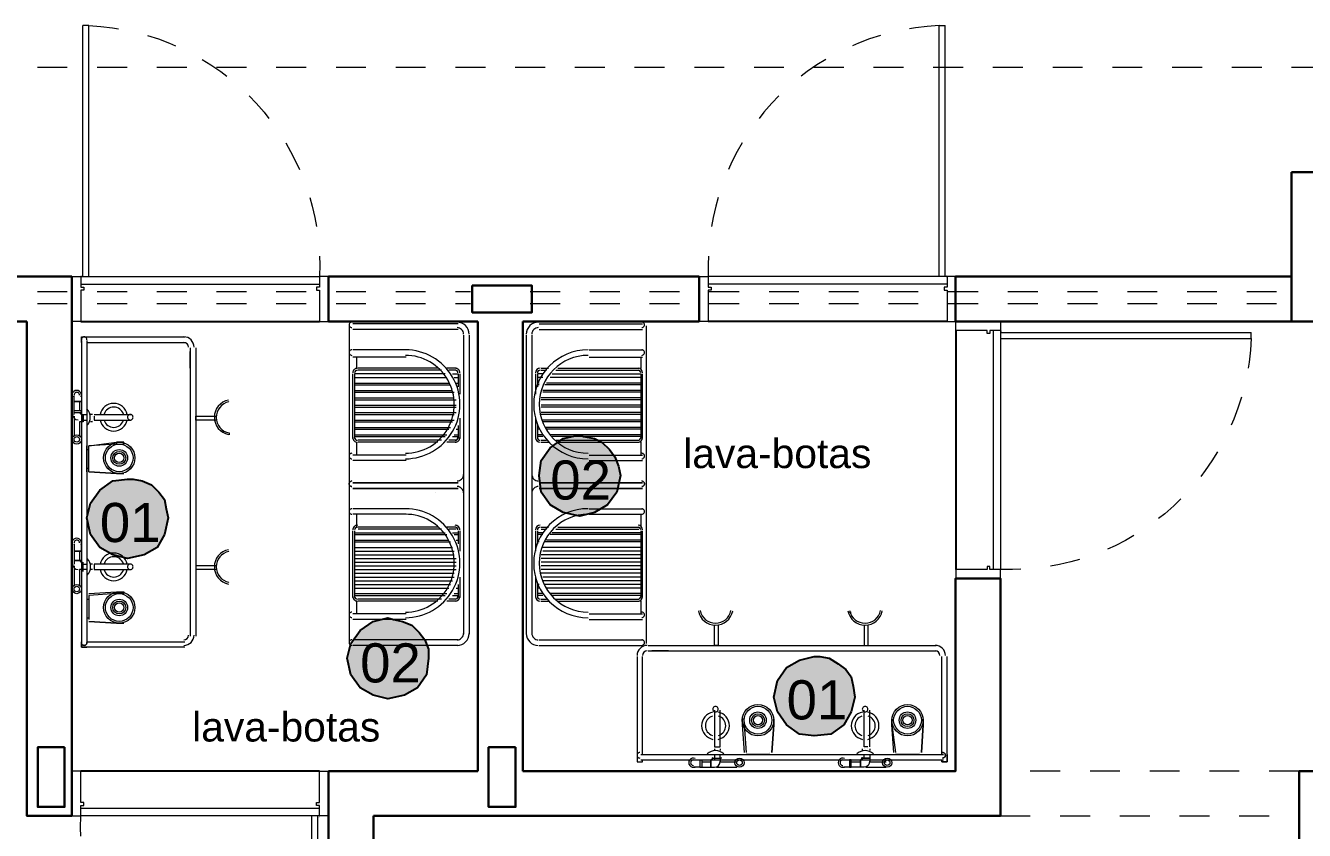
# Model space of a CAD drawing. Header units: millimetres. Extents: x 208330 to 208484, y 9278571 to 9278607.
# Drawn here: x 208404.752 to 208409.035, y 9278580.913 to 9278583.606 of the extents above; entities that cross this region are included whole.
import ezdxf

# ---------------------------------------------------------------- set-up
doc = ezdxf.new("R2010")
doc.units = ezdxf.units.MM
doc.header["$LTSCALE"] = 0.2
doc.header["$MEASUREMENT"] = 0
doc.linetypes.add('Dashed', pattern=[0.75, 0.5, -0.25])
doc.layers.add('A-COTAS', color=7, linetype='Continuous', lineweight=5, true_color=0xc70000)
for name, color, linetype, lineweight in [('A-ESQ-PORTAS', 2, 'Continuous', 18), ('A-ESTRUTURA', 164, 'Continuous', 30), ('A-PAREDE', 5, 'Continuous', 30), ('A-PROJEÇÃO', 251, 'Dashed', 9), ('A_PROJEÇÃO', 7, 'Dashed', 9)]:
    doc.layers.add(name, color=color, linetype=linetype, lineweight=lineweight)
doc.layers.add('A-PISO', color=251, linetype='Continuous')
doc.layers.add('PDF_Text', color=7, linetype='Continuous')
doc.layers.add('PDF_EquipInox', color=7, linetype='Continuous', true_color=0x7a7a7a)
doc.layers.add('PDF_PAREDE', color=7, linetype='Continuous', true_color=0x92268e)
doc.styles.add('PDF Arial', font='arial.ttf')

# ---------------------------------------------------------------- blocks, each defined once
blk = doc.blocks.new('p1')
for p, q in [((171.8782, 297.3746), (171.8782, 297.3446)), ((172.0282, 297.3446), (172.0282, 297.3746)), ((171.0382, 297.3177), (171.0382, 297.3377)), ((171.8782, 297.3377), (171.0382, 297.3377)), ((171.8782, 297.3177), (171.0382, 297.3177)), ((171.8782, 297.3446), (171.9133, 297.3446)), ((171.8782, 297.3446), (171.9133, 297.3446)), ((171.8782, 297.3377), (171.8782, 297.3177)), ((171.9133, 297.3446), (171.9133, 297.3346)), ((171.9133, 297.3346), (171.9233, 297.3346)), ((171.9233, 297.3346), (171.9233, 297.3446)), ((171.9233, 297.3446), (172.0282, 297.3446)), ((171.8782, 296.5146), (171.8782, 296.5446)), ((171.8782, 296.5446), (171.9133, 296.5446)), ((171.9133, 296.5546), (171.9233, 296.5546)), ((171.9133, 296.5446), (171.9133, 296.5546)), ((171.9233, 296.5546), (171.9233, 296.5446)), ((171.9233, 296.5446), (172.0282, 296.5446)), ((172.0282, 296.5446), (172.0282, 296.5146))]:
    blk.add_line(p, q)
at = {"linetype": 'Continuous', "const_width": 0.001}
blk.add_lwpolyline([(171.8739, 297.3414, -1), (171.8799, 297.3414, -1)], format="xyb", close=True, dxfattribs=at)
at = {"layer": 'A-PISO'}
blk.add_line((172.0282, 297.3446), (172.0282, 296.5446), dxfattribs=at)
at = {"layer": 'A-PROJEÇÃO', "ltscale": 50}
for p, q in [((171.8782, 297.3446), (171.8782, 296.5446)), ((171.9032, 297.3446), (171.9032, 296.5446))]:
    blk.add_line(p, q, dxfattribs=at)
at = {"layer": 'A-PROJEÇÃO'}
blk.add_arc((171.8447, 297.351), 0.807, 182.3587, 272.3818, dxfattribs=at)
blk = doc.blocks.new('PILARETES')
at = {"layer": 'A-ESTRUTURA'}
for points in [[(-7.275, -0.3801), (-7.275, -0.4701), (-7.475, -0.4701), (-7.475, -0.3801)], [(-7.42, -1.925), (-7.33, -1.925), (-7.33, -2.125), (-7.42, -2.125)], [(-5.91, -1.925), (-5.82, -1.925), (-5.82, -2.125), (-5.91, -2.125)]]:
    blk.add_lwpolyline(points, close=True, dxfattribs=at)
blk = doc.blocks.new('galpao')
at = {"layer": 'A-ESTRUTURA'}
blk.add_lwpolyline([(208289.9626, 9278583.116), (208289.9626, 9278582.616), (208290.1626, 9278582.616), (208290.1626, 9278583.116)], close=True, dxfattribs=at)
at = {"layer": 'A-PAREDE'}
for p, q in [((208287.9791, 9278582.766), (208286.7376, 9278582.766)), ((208286.7376, 9278582.616), (208286.7376, 9278582.766)), ((208289.9626, 9278582.766), (208288.8376, 9278582.766)), ((208287.2376, 9278582.616), (208286.7376, 9278582.616)), ((208287.2376, 9278581.111), (208287.2376, 9278582.616)), ((208287.9791, 9278582.616), (208287.3876, 9278582.616)), ((208287.3876, 9278581.111), (208287.3876, 9278582.616)), ((208289.9626, 9278582.616), (208288.8376, 9278582.616)), ((208287.2376, 9278581.111), (208286.7376, 9278581.111)), ((208286.7376, 9278577.211), (208286.7376, 9278581.111)), ((208289.9876, 9278580.961), (208289.9876, 9278581.111)), ((208293.2876, 9278581.111), (208289.9876, 9278581.111)), ((208287.3876, 9278580.961), (208286.8876, 9278580.961)), ((208286.8876, 9278577.361), (208286.8876, 9278580.961)), ((208289.9876, 9278580.961), (208289.9876, 9278577.361)), ((208289.9876, 9278580.961), (208289.9876, 9278580.961))]:
    blk.add_line(p, q, dxfattribs=at)
for points in [[(208285.8776, 9278582.766), (208285.1626, 9278582.766)], [(208285.7276, 9278582.616), (208285.7276, 9278580.961), (208285.8776, 9278580.961), (208285.8776, 9278582.766)], [(208287.9791, 9278582.616), (208287.9791, 9278582.766)], [(208288.8376, 9278582.616), (208288.8376, 9278582.766)], [(208285.7276, 9278582.616), (208285.1626, 9278582.616)], [(208287.3876, 9278580.961), (208288.9876, 9278580.961), (208288.9876, 9278581.756), (208288.8376, 9278581.756), (208288.8376, 9278581.111), (208287.3876, 9278581.111)]]:
    blk.add_lwpolyline(points, dxfattribs=at)
at = {"layer": 'A_PROJEÇÃO'}
for p, q in [((208285.1626, 9278582.716), (208287.2126, 9278582.716)), ((208287.4126, 9278582.716), (208289.9626, 9278582.716)), ((208285.1626, 9278582.676), (208287.2126, 9278582.676)), ((208287.4126, 9278582.676), (208289.9626, 9278582.676))]:
    blk.add_line(p, q, dxfattribs=at)
blk.add_lwpolyline([(208305.8626, 9278583.466), (208279.2876, 9278583.466), (208279.2876, 9278572.861), (208305.8626, 9278572.861)], close=True, dxfattribs=at)
for points in [[(208289.9876, 9278581.111), (208288.9876, 9278581.111)], [(208288.9876, 9278580.961), (208289.9876, 9278580.961)]]:
    blk.add_lwpolyline(points, dxfattribs=at)
at = {"layer": 'A-COTAS', "xscale": -1}
blk.add_blockref('PILARETES', (208279.9436, 9278583.116), dxfattribs=at)
at = {"layer": 'A-ESQ-PORTAS'}
for p, xscale, rotation in [((208583.2522, 9278754.6443), -1.000000000000003, 90), ((207989.363, 9278409.0828), -1, 270)]:
    blk.add_blockref('p1', p, dxfattribs=dict(at, xscale=xscale, rotation=rotation))
at = {"layer": 'A-ESQ-PORTAS', "rotation": 270}
blk.add_blockref('p1', (207991.4645, 9278754.6443), dxfattribs=at)
at = {"layer": 'A-ESQ-PORTAS', "xscale": -1}
blk.add_blockref('p1', (208460.8659, 9278285.2414), dxfattribs=at)
blk = doc.blocks.new('ARQ GALPAO TGOV')
at = {"layer": 'PDF_Text', "true_color": 0xa953a0}
h = blk.add_hatch(color=215, dxfattribs=at)
h.dxf.hatch_style = 1
h.paths.add_polyline_path([(-6.5224, 3.9196), (-6.5348, 3.864), (-6.5595, 3.8207), (-6.6028, 3.796), (-6.6584, 3.7836), (-6.7079, 3.796), (-6.7512, 3.8207), (-6.7821, 3.864), (-6.7945, 3.9196), (-6.7821, 3.9691), (-6.7512, 4.0124), (-6.7079, 4.0433), (-6.6584, 4.0495), (-6.6399, 4.0495), (-6.609, 4.0433), (-6.5781, 4.0309), (-6.5533, 4.0062), (-6.5348, 3.9815), (-6.5286, 3.9506)])
h.paths.add_polyline_path([(-5.6507, 3.4498), (-5.6569, 3.3941), (-5.6878, 3.3509), (-5.7311, 3.3261), (-5.7867, 3.3138), (-5.8362, 3.3261), (-5.8795, 3.3509), (-5.9104, 3.3941), (-5.9227, 3.4498), (-5.9104, 3.4992), (-5.8795, 3.5425), (-5.8362, 3.5734), (-5.7867, 3.5858), (-5.7682, 3.5796), (-5.7373, 3.5734), (-5.7064, 3.5611), (-5.6816, 3.5363), (-5.6631, 3.5116), (-5.6507, 3.4807)])
h.paths.add_polyline_path([(-5.0077, 4.0618), (-5.0201, 4.0062), (-5.051, 3.9629), (-5.0943, 3.9382), (-5.1438, 3.9258), (-5.1994, 3.9382), (-5.2427, 3.9629), (-5.2736, 4.0062), (-5.2798, 4.0618), (-5.2736, 4.1113), (-5.2427, 4.1546), (-5.1994, 4.1855), (-5.1438, 4.1978), (-5.1314, 4.1917), (-5.0943, 4.1855), (-5.0696, 4.1731), (-5.0448, 4.1484), (-5.0263, 4.1237), (-5.0139, 4.0927)])
h.paths.add_polyline_path([(-4.2226, 3.3199), (-4.2349, 3.2705), (-4.2597, 3.2272), (-4.303, 3.1963), (-4.3586, 3.1901), (-4.4081, 3.1963), (-4.4513, 3.2272), (-4.4822, 3.2705), (-4.4946, 3.3199), (-4.4822, 3.3756), (-4.4513, 3.4189), (-4.4081, 3.4436), (-4.3586, 3.456), (-4.34, 3.456), (-4.3091, 3.4498), (-4.2782, 3.4312), (-4.2535, 3.4127), (-4.2349, 3.388), (-4.2288, 3.357)])
at = {"layer": 'PDF_EquipInox', "lineweight": 0}
for points in [[(-5.9166, 4.5626), (-5.9166, 4.0309), (-5.9166, 3.4992)], [(-5.5518, 4.5688), (-5.9042, 4.5688)], [(-5.5518, 4.5502), (-5.9042, 4.5502)], [(-5.2798, 4.5688), (-4.9336, 4.5688)], [(-5.2798, 4.5502), (-4.9336, 4.5502)], [(-4.9212, 4.5626), (-4.9212, 4.0309), (-4.9212, 3.4992)], [(-6.813, 4.507), (-6.813, 4.5255), (-6.4668, 4.5255)], [(-6.813, 4.5132), (-6.813, 3.4992)], [(-6.813, 4.507), (-6.813, 4.507)], [(-6.7945, 4.5132), (-6.7945, 3.4992)], [(-6.7945, 4.507), (-6.4668, 4.507)], [(-5.5332, 4.5317), (-5.5332, 4), (-5.5332, 3.5302)], [(-5.5147, 4.5317), (-5.5147, 4), (-5.5147, 3.5302)], [(-5.323, 4.5317), (-5.323, 4), (-5.323, 3.5302)], [(-5.3045, 4.5317), (-5.3045, 4), (-5.3045, 3.5302)], [(-6.4482, 4.4884), (-6.4482, 3.524)], [(-6.4482, 4.4204), (-6.4482, 4.4761)], [(-6.4297, 4.4884), (-6.4297, 3.524)], [(-5.9166, 4.4699), (-5.9166, 4.1237)], [(-5.7249, 4.4822), (-5.9042, 4.4822)], [(-5.7249, 4.4575), (-5.9042, 4.4575)], [(-5.8918, 4.4575), (-5.8918, 4.4204)], [(-5.1128, 4.4822), (-4.9336, 4.4822)], [(-5.1128, 4.4575), (-4.9336, 4.4575)], [(-4.9397, 4.4575), (-4.9397, 4.4204)], [(-4.9212, 4.4699), (-4.9212, 4.1237)], [(-5.6198, 4.4204), (-5.8856, 4.4204)], [(-5.6074, 4.4142), (-5.8856, 4.4142)], [(-5.558, 4.4204), (-5.5889, 4.4204)], [(-5.558, 4.4142), (-5.5827, 4.4142)], [(-5.2736, 4.4204), (-5.2489, 4.4204)], [(-5.2736, 4.4142), (-5.255, 4.4142)], [(-5.2241, 4.4142), (-4.9459, 4.4142)], [(-5.2179, 4.4204), (-4.9459, 4.4204)], [(-5.9042, 4.1855), (-5.9042, 4.4019)], [(-5.5951, 4.4019), (-5.898, 4.4019), (-5.898, 4.1855)], [(-5.898, 4.3895), (-5.5889, 4.3895)], [(-5.898, 4.371), (-5.5827, 4.371)], [(-5.5703, 4.4019), (-5.5518, 4.4019), (-5.5518, 4.3586)], [(-5.5642, 4.3895), (-5.5518, 4.3895)], [(-5.558, 4.371), (-5.5518, 4.371)], [(-5.5456, 4.4019), (-5.5456, 4.3339)], [(-5.2921, 4.4019), (-5.2921, 4.3339)], [(-5.2674, 4.4019), (-5.286, 4.4019), (-5.286, 4.3586)], [(-5.2674, 4.3895), (-5.286, 4.3895)], [(-5.2798, 4.371), (-5.286, 4.371)], [(-4.9397, 4.371), (-5.255, 4.371)], [(-4.9397, 4.3895), (-5.2427, 4.3895)], [(-5.2365, 4.4019), (-4.9397, 4.4019), (-4.9397, 4.1855)], [(-4.9336, 4.1855), (-4.9336, 4.4019)], [(-6.8377, 4.2659), (-6.8377, 4.272), (-6.813, 4.272), (-6.813, 4.2782), (-6.8377, 4.2782), (-6.8377, 4.3091), (-6.813, 4.3091), (-6.8377, 4.3091), (-6.8377, 4.3215), (-6.8377, 4.3277)], [(-6.813, 4.3277), (-6.813, 4.3153), (-6.813, 4.3091)], [(-5.898, 4.3648), (-5.5765, 4.3648)], [(-5.898, 4.3462), (-5.5703, 4.3462)], [(-5.898, 4.34), (-5.5642, 4.34)], [(-5.5518, 4.3648), (-5.5518, 4.3648)], [(-5.2798, 4.3648), (-5.286, 4.3648)], [(-4.9397, 4.3462), (-5.2674, 4.3462)], [(-4.9397, 4.34), (-5.2674, 4.34)], [(-4.9397, 4.3648), (-5.2612, 4.3648)], [(-6.8377, 4.3091), (-6.8377, 4.3091)], [(-6.8377, 4.3091), (-6.8377, 4.3091)], [(-6.8192, 4.3091), (-6.8192, 4.2782)], [(-6.813, 4.3091), (-6.813, 4.3091)], [(-6.813, 4.3091), (-6.813, 4.3091)], [(-6.3184, 4.3091), (-6.3184, 4.3091)], [(-5.898, 4.3215), (-5.5642, 4.3215)], [(-5.898, 4.3153), (-5.558, 4.3153)], [(-5.898, 4.2968), (-5.558, 4.2968)], [(-5.898, 4.2906), (-5.558, 4.2906)], [(-4.9397, 4.3215), (-5.2736, 4.3215)], [(-4.9397, 4.3153), (-5.2736, 4.3153)], [(-4.9397, 4.2968), (-5.2736, 4.2968)], [(-4.9397, 4.2906), (-5.2736, 4.2906)], [(-6.8377, 4.2782), (-6.8377, 4.2782)], [(-6.8377, 4.272), (-6.8377, 4.2782)], [(-6.8377, 4.2597), (-6.8377, 4.1917)], [(-6.8068, 4.2411), (-6.8192, 4.2411), (-6.8192, 4.1917)], [(-6.813, 4.2782), (-6.813, 4.2782)], [(-6.813, 4.272), (-6.813, 4.272)], [(-6.813, 4.272), (-6.813, 4.272)], [(-6.813, 4.2659), (-6.8068, 4.2659), (-6.8068, 4.2411), (-6.8068, 4.2659), (-6.7945, 4.2659)], [(-6.813, 4.2659), (-6.813, 4.2659)], [(-6.8068, 4.2659), (-6.8068, 4.2659)], [(-6.8068, 4.2659), (-6.8068, 4.2659)], [(-6.8068, 4.2473), (-6.7945, 4.2473)], [(-6.8068, 4.2411), (-6.8068, 4.2411)], [(-6.8068, 4.2411), (-6.8068, 4.2411)], [(-6.7759, 4.2659), (-6.7821, 4.2659)], [(-6.7759, 4.2411), (-6.7821, 4.2411)], [(-6.7759, 4.2597), (-6.7759, 4.2597)], [(-6.7759, 4.2473), (-6.7759, 4.2473)], [(-6.7697, 4.2659), (-6.6461, 4.2659)], [(-6.7697, 4.2597), (-6.7697, 4.2473), (-6.6461, 4.2473)], [(-6.3617, 4.2473), (-6.4297, 4.2473), (-6.4297, 4.2597), (-6.3617, 4.2597)], [(-5.898, 4.272), (-5.558, 4.272)], [(-5.898, 4.2659), (-5.5642, 4.2659)], [(-5.898, 4.2473), (-5.5642, 4.2473)], [(-5.898, 4.2411), (-5.5703, 4.2411)], [(-5.5456, 4.2535), (-5.5456, 4.1855)], [(-5.2921, 4.2535), (-5.2921, 4.1855)], [(-4.9397, 4.272), (-5.2736, 4.272)], [(-4.9397, 4.2659), (-5.2736, 4.2659)], [(-4.9397, 4.2473), (-5.2674, 4.2473)], [(-4.9397, 4.2411), (-5.2674, 4.2411)], [(-6.3184, 4.204), (-6.3184, 4.204)], [(-6.3184, 4.204), (-6.3184, 4.204)], [(-5.898, 4.2226), (-5.5765, 4.2226)], [(-5.898, 4.2164), (-5.5827, 4.2164)], [(-5.898, 4.1978), (-5.5889, 4.1978)], [(-5.5642, 4.1978), (-5.5518, 4.1978)], [(-5.558, 4.2164), (-5.5518, 4.2164)], [(-5.5518, 4.2288), (-5.5518, 4.1855)], [(-5.5518, 4.2226), (-5.5518, 4.2226)], [(-5.286, 4.2288), (-5.286, 4.1855)], [(-5.2798, 4.2226), (-5.286, 4.2226)], [(-5.2798, 4.2164), (-5.286, 4.2164)], [(-5.2674, 4.1978), (-5.286, 4.1978)], [(-4.9397, 4.2226), (-5.2612, 4.2226)], [(-4.9397, 4.2164), (-5.255, 4.2164)], [(-4.9397, 4.1978), (-5.2427, 4.1978)], [(-6.813, 4.1917), (-6.813, 4.1917)], [(-6.813, 4.1731), (-6.813, 4.1731)], [(-6.7945, 4.0742), (-6.7945, 4.1608)], [(-6.7883, 4.0742), (-6.6955, 4.068), (-6.6708, 4.068), (-6.6955, 4.068), (-6.7883, 4.0742), (-6.7883, 4.1608), (-6.6955, 4.1731)], [(-6.6955, 4.1669), (-6.7883, 4.1608)], [(-6.7883, 4.1608), (-6.7883, 4.1608)], [(-6.7883, 4.1608), (-6.7883, 4.1608)], [(-5.898, 4.1917), (-5.5951, 4.1917)], [(-5.8918, 4.1731), (-5.8918, 4.1298)], [(-5.6074, 4.1793), (-5.8856, 4.1793)], [(-5.6198, 4.1731), (-5.8856, 4.1731)], [(-5.558, 4.1731), (-5.5889, 4.1731)], [(-5.558, 4.1793), (-5.5827, 4.1793)], [(-5.5703, 4.1917), (-5.5518, 4.1917)], [(-5.2674, 4.1917), (-5.286, 4.1917)], [(-5.2736, 4.1793), (-5.255, 4.1793)], [(-5.2736, 4.1731), (-5.2489, 4.1731)], [(-4.9397, 4.1917), (-5.2365, 4.1917)], [(-5.2241, 4.1793), (-4.9459, 4.1793)], [(-5.2179, 4.1731), (-4.9459, 4.1731)], [(-4.9397, 4.1731), (-4.9397, 4.1298)], [(-6.7945, 4.1484), (-6.7883, 4.1484)], [(-5.7249, 4.1298), (-5.9042, 4.1298)], [(-5.1128, 4.1298), (-4.9336, 4.1298)], [(-6.7945, 4.0866), (-6.7883, 4.0866)], [(-6.7883, 4.0742), (-6.7883, 4.0742)], [(-6.7883, 4.0742), (-6.7883, 4.0742)], [(-5.7249, 4.1113), (-5.9042, 4.1113)], [(-5.1128, 4.1113), (-4.9336, 4.1113)], [(-6.6955, 4.068), (-6.6955, 4.068)], [(-6.6708, 4.068), (-6.6708, 4.068)], [(-5.7249, 3.9506), (-5.9042, 3.9506)], [(-5.1128, 3.9506), (-4.9336, 3.9506)], [(-5.9166, 3.9382), (-5.9166, 3.592)], [(-5.7249, 3.932), (-5.9042, 3.932)], [(-5.8918, 3.932), (-5.8918, 3.8887)], [(-5.1128, 3.932), (-4.9336, 3.932)], [(-4.9397, 3.932), (-4.9397, 3.8887)], [(-4.9212, 3.9382), (-4.9212, 3.592)], [(-5.9042, 3.6538), (-5.9042, 3.8764)], [(-5.898, 3.8764), (-5.898, 3.6538)], [(-5.898, 3.8702), (-5.5951, 3.8702)], [(-5.898, 3.864), (-5.5889, 3.864)], [(-5.6198, 3.8887), (-5.8856, 3.8887)], [(-5.6074, 3.8825), (-5.8856, 3.8825)], [(-5.558, 3.8887), (-5.5889, 3.8887)], [(-5.558, 3.8825), (-5.5827, 3.8825)], [(-5.5703, 3.8702), (-5.5518, 3.8702)], [(-5.5642, 3.864), (-5.5518, 3.864)], [(-5.5518, 3.8764), (-5.5518, 3.8331)], [(-5.5456, 3.8764), (-5.5456, 3.8084)], [(-5.2921, 3.8764), (-5.2921, 3.8084)], [(-5.286, 3.8764), (-5.286, 3.8331)], [(-5.2674, 3.8702), (-5.286, 3.8702)], [(-5.2674, 3.864), (-5.286, 3.864)], [(-5.2736, 3.8887), (-5.2489, 3.8887)], [(-5.2736, 3.8825), (-5.255, 3.8825)], [(-4.9397, 3.864), (-5.2427, 3.864)], [(-4.9397, 3.8702), (-5.2365, 3.8702)], [(-5.2241, 3.8825), (-4.9459, 3.8825)], [(-5.2179, 3.8887), (-4.9459, 3.8887)], [(-4.9397, 3.8764), (-4.9397, 3.6538)], [(-4.9336, 3.6538), (-4.9336, 3.8764)], [(-6.8377, 3.8331), (-6.8377, 3.8207), (-6.8377, 3.8084), (-6.8377, 3.7774), (-6.8377, 3.7651)], [(-6.813, 3.8084), (-6.813, 3.8145), (-6.813, 3.8331)], [(-5.898, 3.8455), (-5.5827, 3.8455)], [(-5.898, 3.8393), (-5.5765, 3.8393)], [(-5.898, 3.8207), (-5.5703, 3.8207)], [(-5.558, 3.8455), (-5.5518, 3.8455)], [(-5.5518, 3.8393), (-5.5518, 3.8393)], [(-5.2798, 3.8455), (-5.286, 3.8455)], [(-5.2798, 3.8393), (-5.286, 3.8393)], [(-4.9397, 3.8207), (-5.2674, 3.8207)], [(-4.9397, 3.8393), (-5.2612, 3.8393)], [(-4.9397, 3.8455), (-5.255, 3.8455)], [(-6.8377, 3.8084), (-6.8377, 3.8084)], [(-6.8377, 3.8084), (-6.8377, 3.8084)], [(-6.8377, 3.7774), (-6.8377, 3.7774)], [(-6.8377, 3.7774), (-6.8377, 3.7774)], [(-6.8192, 3.8084), (-6.8192, 3.7774)], [(-6.813, 3.8084), (-6.813, 3.8084)], [(-6.813, 3.8084), (-6.813, 3.8084)], [(-6.813, 3.7774), (-6.813, 3.7774)], [(-6.813, 3.7774), (-6.813, 3.7774)], [(-6.813, 3.7713), (-6.813, 3.7774)], [(-6.813, 3.7713), (-6.813, 3.7713)], [(-6.813, 3.7713), (-6.813, 3.7713)], [(-6.8068, 3.7404), (-6.8068, 3.7465), (-6.8068, 3.7651), (-6.8068, 3.7713)], [(-6.3184, 3.8084), (-6.3184, 3.8084)], [(-5.898, 3.8084), (-5.5642, 3.8084)], [(-5.898, 3.796), (-5.5642, 3.796)], [(-5.898, 3.7836), (-5.558, 3.7836)], [(-5.898, 3.7713), (-5.558, 3.7713)], [(-4.9397, 3.796), (-5.2736, 3.796)], [(-4.9397, 3.7836), (-5.2736, 3.7836)], [(-4.9397, 3.7713), (-5.2736, 3.7713)], [(-4.9397, 3.8084), (-5.2674, 3.8084)], [(-6.8377, 3.7589), (-6.8377, 3.6909)], [(-6.7945, 3.7465), (-6.8068, 3.7465), (-6.8192, 3.7465), (-6.8192, 3.6909)], [(-6.813, 3.7651), (-6.8068, 3.7651), (-6.7945, 3.7651)], [(-6.8068, 3.7651), (-6.8068, 3.7651)], [(-6.8068, 3.7465), (-6.8068, 3.7651)], [(-6.8068, 3.7465), (-6.8068, 3.7465)], [(-6.7759, 3.7651), (-6.7821, 3.7651)], [(-6.7759, 3.7465), (-6.7821, 3.7465)], [(-6.7759, 3.7651), (-6.7759, 3.7651)], [(-6.7759, 3.7465), (-6.7759, 3.7465)], [(-6.6461, 3.7651), (-6.7697, 3.7651), (-6.7697, 3.7465), (-6.6461, 3.7465)], [(-6.3617, 3.7589), (-6.4297, 3.7589)], [(-6.3617, 3.7465), (-6.4297, 3.7465)], [(-5.898, 3.7589), (-5.558, 3.7589)], [(-5.898, 3.7465), (-5.558, 3.7465)], [(-5.898, 3.7342), (-5.5642, 3.7342)], [(-4.9397, 3.7589), (-5.2736, 3.7589)], [(-4.9397, 3.7465), (-5.2736, 3.7465)], [(-4.9397, 3.7342), (-5.2736, 3.7342)], [(-6.3184, 3.7033), (-6.3184, 3.7033)], [(-6.3184, 3.7033), (-6.3184, 3.7033)], [(-6.3184, 3.7033), (-6.3184, 3.7033)], [(-5.898, 3.7218), (-5.5642, 3.7218)], [(-5.898, 3.7094), (-5.5703, 3.7094)], [(-5.898, 3.6971), (-5.5765, 3.6971)], [(-5.898, 3.6847), (-5.5827, 3.6847)], [(-5.558, 3.6847), (-5.5518, 3.6847)], [(-5.5518, 3.6971), (-5.5518, 3.6538)], [(-5.5518, 3.6971), (-5.5518, 3.6971)], [(-5.5456, 3.7218), (-5.5456, 3.6538)], [(-5.2921, 3.7218), (-5.2921, 3.6538)], [(-5.2798, 3.6971), (-5.286, 3.6971), (-5.286, 3.6538)], [(-5.2798, 3.6847), (-5.286, 3.6847)], [(-4.9397, 3.7218), (-5.2674, 3.7218)], [(-4.9397, 3.7094), (-5.2674, 3.7094)], [(-4.9397, 3.6971), (-5.2612, 3.6971)], [(-4.9397, 3.6847), (-5.255, 3.6847)], [(-6.7945, 3.6476), (-6.7883, 3.6476)], [(-6.7883, 3.6662), (-6.6955, 3.6723), (-6.6708, 3.6723), (-6.6708, 3.6662), (-6.6955, 3.6662), (-6.7883, 3.66), (-6.7883, 3.5796)], [(-6.7883, 3.66), (-6.7883, 3.66)], [(-6.7883, 3.66), (-6.7883, 3.66)], [(-6.6955, 3.6723), (-6.6955, 3.6662)], [(-5.898, 3.6662), (-5.5889, 3.6662)], [(-5.898, 3.66), (-5.5951, 3.66)], [(-5.8918, 3.6414), (-5.8918, 3.5982)], [(-5.6074, 3.6476), (-5.8856, 3.6476)], [(-5.6198, 3.6414), (-5.8856, 3.6414)], [(-5.558, 3.6414), (-5.5889, 3.6414)], [(-5.558, 3.6476), (-5.5827, 3.6476)], [(-5.5703, 3.66), (-5.5518, 3.66)], [(-5.5642, 3.6662), (-5.5518, 3.6662)], [(-5.2674, 3.6662), (-5.286, 3.6662)], [(-5.2674, 3.66), (-5.286, 3.66)], [(-5.2736, 3.6476), (-5.255, 3.6476)], [(-5.2736, 3.6414), (-5.2489, 3.6414)], [(-4.9397, 3.6662), (-5.2427, 3.6662)], [(-4.9397, 3.66), (-5.2365, 3.66)], [(-5.2241, 3.6476), (-4.9459, 3.6476)], [(-5.2179, 3.6414), (-4.9459, 3.6414)], [(-4.9397, 3.6414), (-4.9397, 3.5982)], [(-5.7249, 3.5982), (-5.9042, 3.5982)], [(-5.1128, 3.5982), (-4.9336, 3.5982)], [(-4.7357, 3.6043), (-4.7357, 3.6043)], [(-4.6306, 3.6043), (-4.6306, 3.6043)], [(-4.6306, 3.6043), (-4.6306, 3.6043)], [(-4.6306, 3.6043), (-4.6306, 3.6043)], [(-4.2411, 3.6043), (-4.2349, 3.6043)], [(-4.1298, 3.6043), (-4.1298, 3.6043)], [(-4.1298, 3.6043), (-4.1298, 3.6043)], [(-4.1298, 3.6043), (-4.1298, 3.6043)], [(-6.7945, 3.5858), (-6.7883, 3.5858)], [(-6.7883, 3.5796), (-6.7883, 3.5796)], [(-6.7883, 3.5796), (-6.7883, 3.5796)], [(-6.6955, 3.5672), (-6.6955, 3.5672)], [(-6.6708, 3.5672), (-6.6708, 3.5672)], [(-6.4482, 3.592), (-6.4482, 3.5363)], [(-5.7249, 3.5796), (-5.9042, 3.5796)], [(-5.1128, 3.5796), (-4.9336, 3.5796)], [(-4.6801, 3.5611), (-4.6801, 3.4931), (-4.6924, 3.4931), (-4.6924, 3.5611)], [(-4.1917, 3.5611), (-4.1917, 3.4931)], [(-4.1793, 3.5611), (-4.1793, 3.4931)], [(-6.813, 3.5054), (-6.813, 3.5054)], [(-6.4668, 3.4869), (-6.813, 3.4869), (-6.813, 3.5054), (-6.813, 3.4869), (-6.7945, 3.4869)], [(-6.813, 3.5054), (-6.813, 3.5054)], [(-6.7945, 3.5054), (-6.4668, 3.5054)], [(-5.5518, 3.5116), (-5.9042, 3.5116)], [(-5.5518, 3.4931), (-5.9042, 3.4931)], [(-5.2798, 3.5116), (-4.9336, 3.5116)], [(-5.2798, 3.4931), (-4.9336, 3.4931)], [(-4.915, 3.4931), (-3.9506, 3.4931)], [(-4.915, 3.4745), (-3.9506, 3.4745)], [(-4.847, 3.4745), (-4.9026, 3.4745)], [(-4.0186, 3.4745), (-3.9629, 3.4745)], [(-4.9521, 3.456), (-4.9521, 3.1036), (-4.9336, 3.1036), (-4.9336, 3.1097)], [(-4.9336, 3.1283), (-4.9336, 3.456)], [(-3.9135, 3.1283), (-3.9135, 3.1036), (-3.932, 3.1036), (-3.932, 3.1097), (-3.932, 3.1036), (-3.9135, 3.1036), (-3.9135, 3.456)], [(-3.932, 3.1283), (-3.932, 3.456)], [(-4.6924, 3.2767), (-4.6924, 3.153), (-4.6739, 3.153), (-4.6739, 3.2767)], [(-4.1793, 3.153), (-4.1917, 3.153), (-4.1917, 3.2767)], [(-4.1731, 3.153), (-4.1731, 3.2767)], [(-4.5997, 3.2272), (-4.5935, 3.1345)], [(-4.5935, 3.2272), (-4.5873, 3.1345)], [(-4.4946, 3.2458), (-4.4946, 3.2458)], [(-4.4946, 3.2272), (-4.4946, 3.2272)], [(-4.0989, 3.2458), (-4.0989, 3.2458)], [(-4.0927, 3.1345), (-4.0989, 3.2272), (-4.0866, 3.1345)], [(-4.0989, 3.2272), (-4.0989, 3.2272)], [(-3.9938, 3.2458), (-3.9938, 3.2458)], [(-3.9938, 3.2272), (-3.9938, 3.2272)], [(-4.9397, 3.1283), (-3.9258, 3.1283)], [(-4.711, 3.1283), (-4.6553, 3.1283)], [(-4.6924, 3.1468), (-4.6924, 3.1468)], [(-4.6924, 3.1468), (-4.6924, 3.1407)], [(-4.6924, 3.1283), (-4.6924, 3.1159), (-4.6739, 3.1159), (-4.6739, 3.1283)], [(-4.6739, 3.1468), (-4.6739, 3.1468)], [(-4.6739, 3.1468), (-4.6739, 3.1407)], [(-4.5873, 3.1345), (-4.5873, 3.1345)], [(-4.5873, 3.1345), (-4.5873, 3.1345)], [(-4.575, 3.1283), (-4.575, 3.1283)], [(-4.5132, 3.1283), (-4.5132, 3.1283)], [(-4.507, 3.1345), (-4.507, 3.1345)], [(-4.507, 3.1345), (-4.507, 3.1345)], [(-4.1978, 3.1468), (-4.1978, 3.1407)], [(-4.1917, 3.1468), (-4.1917, 3.1468)], [(-4.1917, 3.1159), (-4.1917, 3.1283)], [(-4.1793, 3.1468), (-4.1793, 3.1468)], [(-4.1731, 3.1468), (-4.1731, 3.1407)], [(-4.1731, 3.1283), (-4.1731, 3.1159), (-4.1731, 3.1036), (-4.1175, 3.1036)], [(-4.0866, 3.1345), (-4.0866, 3.1345)], [(-4.0866, 3.1345), (-4.0866, 3.1345)], [(-4.0062, 3.1283), (-4.0866, 3.1283)], [(-4.0742, 3.1283), (-4.0742, 3.1283)], [(-4.0186, 3.1283), (-4.0186, 3.1283)], [(-4.0062, 3.1345), (-4.0062, 3.1345)], [(-4.0062, 3.1345), (-4.0062, 3.1345)], [(-4.9397, 3.1097), (-3.9258, 3.1097)], [(-4.7604, 3.1097), (-4.7419, 3.1097), (-4.7419, 3.085), (-4.7357, 3.085)], [(-4.7419, 3.085), (-4.7481, 3.085), (-4.7604, 3.085)], [(-4.7419, 3.1097), (-4.7419, 3.1097)], [(-4.7357, 3.1097), (-4.7357, 3.1097)], [(-4.7357, 3.1036), (-4.7048, 3.1036)], [(-4.7357, 3.085), (-4.7357, 3.085)], [(-4.6986, 3.1097), (-4.7048, 3.1097)], [(-4.7048, 3.1097), (-4.7048, 3.1097)], [(-4.7048, 3.1097), (-4.7048, 3.1097)], [(-4.7048, 3.085), (-4.7048, 3.085)], [(-4.7048, 3.085), (-4.7048, 3.085)], [(-4.6986, 3.1159), (-4.6924, 3.1159), (-4.6739, 3.1159), (-4.6739, 3.1036), (-4.6183, 3.1036)], [(-4.6986, 3.1097), (-4.6986, 3.1097)], [(-4.6986, 3.1097), (-4.6986, 3.1097)], [(-4.6924, 3.1159), (-4.6924, 3.1097)], [(-4.6924, 3.1159), (-4.6924, 3.1159)], [(-4.6863, 3.085), (-4.6183, 3.085)], [(-4.6677, 3.1159), (-4.6739, 3.1159)], [(-4.6739, 3.1159), (-4.6739, 3.1159)], [(-4.6183, 3.1097), (-4.6183, 3.1097)], [(-4.5997, 3.1097), (-4.5997, 3.1097)], [(-4.2597, 3.1097), (-4.2411, 3.1097)], [(-4.2411, 3.085), (-4.2473, 3.085), (-4.2597, 3.085)], [(-4.2411, 3.1097), (-4.2411, 3.1097)], [(-4.2349, 3.1097), (-4.2349, 3.1097)], [(-4.2349, 3.1036), (-4.204, 3.1036)], [(-4.2349, 3.085), (-4.2349, 3.085)], [(-4.1978, 3.1159), (-4.1731, 3.1159), (-4.1978, 3.1159), (-4.1978, 3.1097), (-4.204, 3.1097)], [(-4.204, 3.1097), (-4.204, 3.1097)], [(-4.204, 3.1097), (-4.204, 3.1097)], [(-4.204, 3.085), (-4.204, 3.085)], [(-4.204, 3.085), (-4.204, 3.085)], [(-4.1978, 3.1159), (-4.1978, 3.1159)], [(-4.1978, 3.1159), (-4.1978, 3.1159)], [(-4.1978, 3.1097), (-4.1978, 3.1097)], [(-4.1978, 3.1097), (-4.1978, 3.1097)], [(-4.1855, 3.085), (-4.1175, 3.085)], [(-4.1731, 3.1159), (-4.1731, 3.1159)], [(-4.1731, 3.1159), (-4.1731, 3.1159)]]:
    blk.add_lwpolyline(points, dxfattribs=at)
for points in [[(-6.7945, 4.2844), (-6.7945, 4.2288, 0.400018)], [(-6.6492, 4.2659, 1.000002), (-6.6492, 4.2473, 1.000002)], [(-5.9073, 4.0433, 1.000156), (-5.9073, 4.0247, -1.000156)], [(-4.9366, 4.0247, 1.000002), (-4.9366, 4.0433, -1.000002)], [(-6.6492, 3.7651, 1.000002), (-6.6492, 3.7465, 1.000002)], [(-6.813, 3.5023, 1.000002), (-6.7945, 3.5023, -1.000002)], [(-4.6986, 3.2798, 1.000002), (-4.6801, 3.2798, 1.000002)], [(-4.1978, 3.2798, 1.000002), (-4.1793, 3.2798, 1.000002)], [(-3.9289, 3.1159, 1.000002), (-3.9289, 3.1345, -1.000002)]]:
    blk.add_lwpolyline(points, format="xyb", close=True, dxfattribs=at)
for points in [[(-6.3195, 4.3081, 0.818195), (-6.3184, 4.204), (-6.3184, 4.1978)], [(-4.7419, 3.1097), (-4.7357, 3.1097), (-4.7357, 3.085), (-4.7048, 3.085), (-4.7048, 3.1097), (-4.7048, 3.085), (-4.6924, 3.085, 0.378052), (-4.6739, 3.1051)], [(-4.1732, 3.1051, -0.378052), (-4.1917, 3.085), (-4.204, 3.085), (-4.2349, 3.085), (-4.2349, 3.1097), (-4.2411, 3.1097), (-4.2411, 3.085), (-4.2349, 3.085)]]:
    blk.add_lwpolyline(points, format="xyb", dxfattribs=at)
for points in [[(-6.6708, 4.1669), (-6.6708, 4.1731), (-6.6955, 4.1731), (-6.6955, 4.1669)], [(-5.9042, 4.0371), (-5.5518, 4.0371)], [(-4.9336, 4.0371), (-5.2798, 4.0371)], [(-5.9042, 4.0186), (-5.5518, 4.0186)], [(-4.9336, 4.0186), (-5.2798, 4.0186)], [(-6.813, 3.8084), (-6.8377, 3.8084)], [(-6.813, 3.7774), (-6.8377, 3.7774)], [(-6.7883, 3.5734), (-6.6955, 3.5672)], [(-6.6708, 3.5672), (-6.6955, 3.5672)], [(-4.5935, 3.2458), (-4.5997, 3.2458), (-4.5997, 3.2272), (-4.5935, 3.2272)], [(-4.5008, 3.1345), (-4.4946, 3.2272)], [(-4.4946, 3.2458), (-4.4946, 3.2272)], [(-4.0989, 3.2458), (-4.0989, 3.2272)], [(-4, 3.1345), (-3.9938, 3.2272)], [(-3.9938, 3.2458), (-3.9938, 3.2272)], [(-4.5873, 3.1283), (-4.507, 3.1283)], [(-4.204, 3.1097), (-4.204, 3.085)]]:
    blk.add_lwpolyline(points, close=True, dxfattribs=at)
for centre, radius in [((-6.8285, 4.1824), 0.0155), ((-6.8285, 4.1824), 0.00927), ((-6.8285, 4.1824), 0.00927), ((-6.8285, 4.1824), 0.00927), ((-6.6863, 4.1206), 0.0526), ((-6.6863, 4.1206), 0.0464), ((-6.6863, 4.1206), 0.0278), ((-6.6863, 4.1206), 0.0216), ((-6.6863, 4.1206), 0.0155), ((-6.8285, 3.6816), 0.0155), ((-6.8285, 3.6816), 0.00927), ((-6.8285, 3.6816), 0.00927), ((-6.8285, 3.6816), 0.00927), ((-6.6863, 3.6198), 0.0526), ((-6.6863, 3.6198), 0.0464), ((-6.6863, 3.6198), 0.0278), ((-6.6863, 3.6198), 0.0216), ((-6.6863, 3.6198), 0.0155), ((-4.5472, 3.2427), 0.0526), ((-4.5472, 3.2427), 0.0464), ((-4.5472, 3.2427), 0.0278), ((-4.5472, 3.2427), 0.0216), ((-4.5472, 3.2427), 0.0155), ((-4.0464, 3.2427), 0.0526), ((-4.0464, 3.2427), 0.0464), ((-4.0464, 3.2427), 0.0278), ((-4.0464, 3.2427), 0.0216), ((-4.0464, 3.2427), 0.0155), ((-4.609, 3.1005), 0.0155), ((-4.609, 3.1005), 0.00927), ((-4.609, 3.1005), 0.00927), ((-4.609, 3.1005), 0.00927), ((-4.1144, 3.1005), 0.0155), ((-4.1144, 3.1005), 0.00927), ((-4.1144, 3.1005), 0.00927), ((-4.1144, 3.1005), 0.00927)]:
    blk.add_circle(centre, radius, dxfattribs=at)
for centre, radius, start, end in [((-5.9073, 4.5657), 0.00927, 89.9911, 270.0089), ((-5.5549, 4.5348), 0.0402, 0.0001, 89.9999), ((-5.5549, 4.5348), 0.0216, 359.9976, 90.0024), ((-5.2829, 4.5348), 0.0402, 90, 180), ((-5.2829, 4.5348), 0.0216, 89.9999, 180.0001), ((-4.9366, 4.5657), 0.00927, 269.9999, 90.0001), ((-6.8037, 4.5162), 0.00927, 359.9999, 180.0001), ((-6.4699, 4.4915), 0.034, 359.9999, 90.0001), ((-6.4699, 4.4915), 0.0155, 0.0001, 89.9999), ((-5.9073, 4.473), 0.00927, 89.9911, 270.0089), ((-5.728, 4.2999), 0.1824, 269.9998, 90.0002), ((-5.728, 4.2999), 0.1638, 269.9995, 90.0005), ((-5.1159, 4.2999), 0.1824, 90, 270), ((-5.1159, 4.2999), 0.1638, 90, 270), ((-4.9366, 4.473), 0.00927, 269.9999, 90.0001), ((-5.8887, 4.405), 0.0155, 89.9957, 180.0043), ((-5.8887, 4.405), 0.00927, 89.9911, 180.0089), ((-5.5611, 4.405), 0.0155, 359.9957, 90.0043), ((-5.5611, 4.405), 0.00927, 359.9911, 90.0089), ((-5.2767, 4.405), 0.0155, 90.0001, 179.9999), ((-5.2767, 4.405), 0.00927, 89.9999, 180.0001), ((-4.949, 4.405), 0.0155, 0.0001, 89.9999), ((-4.949, 4.405), 0.00927, 359.9999, 90.0001), ((-6.8285, 4.3308), 0.0155, 339.2631, 200.7369), ((-6.8285, 4.3308), 0.00927, 359.9999, 180.0001), ((-6.7048, 4.2566), 0.0464, 11.1786, 168.8214), ((-6.7048, 4.2566), 0.034, 17.8473, 162.1527), ((-6.3091, 4.2566), 0.0587, 101.4203, 258.5797), ((-6.8223, 4.2689), 0.0216, 183.1477, 265.9845), ((-6.8099, 4.2751), 0.00927, 179.8459, 273.0488), ((-6.7048, 4.2566), 0.0464, 191.1786, 348.8214), ((-6.7048, 4.2566), 0.034, 197.8473, 342.1527), ((-5.8887, 4.1886), 0.0155, 179.9957, 270.0043), ((-5.8887, 4.1886), 0.00927, 179.9911, 270.0089), ((-5.5611, 4.1886), 0.0155, 269.9957, 0.0043), ((-5.5611, 4.1886), 0.00927, 269.9911, 0.0089), ((-5.2767, 4.1886), 0.0155, 180.0001, 269.9999), ((-5.2767, 4.1886), 0.00927, 179.9999, 270.0001), ((-4.949, 4.1886), 0.00927, 269.9999, 0.0001), ((-4.949, 4.1886), 0.0155, 270.0001, 359.9999), ((-5.9073, 4.1268), 0.00927, 89.9911, 270.0089), ((-4.9366, 4.1268), 0.00927, 269.9999, 90.0001), ((-5.5549, 4.0649), 0.0216, 269.9976, 0.0024), ((-5.2829, 4.0649), 0.0216, 179.9999, 270.0001), ((-5.5549, 4.0031), 0.0216, 359.9976, 90.0024), ((-5.2829, 4.0031), 0.0216, 89.9999, 180.0001), ((-5.9073, 3.9413), 0.00927, 89.9911, 270.0089), ((-5.728, 3.7682), 0.1824, 269.9998, 90.0002), ((-5.1159, 3.7682), 0.1824, 90, 270), ((-4.9366, 3.9413), 0.00927, 269.9999, 90.0001), ((-5.728, 3.7682), 0.1638, 269.9995, 90.0005), ((-5.1159, 3.7682), 0.1638, 90, 270), ((-5.8887, 3.8795), 0.0155, 89.9957, 180.0043), ((-5.8887, 3.8795), 0.00927, 89.9911, 180.0089), ((-5.5611, 3.8795), 0.0155, 359.9957, 90.0043), ((-5.5611, 3.8795), 0.00927, 359.9911, 90.0089), ((-5.2767, 3.8795), 0.0155, 90.0001, 179.9999), ((-5.2767, 3.8795), 0.00927, 89.9999, 180.0001), ((-4.949, 3.8795), 0.0155, 0.0001, 89.9999), ((-4.949, 3.8795), 0.00927, 359.9999, 90.0001), ((-6.8285, 3.8362), 0.0155, 339.2631, 200.7369), ((-6.8285, 3.8362), 0.00927, 359.9999, 180.0001), ((-6.3091, 3.7558), 0.0587, 101.4203, 258.5797), ((-6.8099, 3.7805), 0.00927, 179.8459, 273.0488), ((-6.8223, 3.7558), 0.0402, 316.3954, 43.6046), ((-6.7048, 3.7558), 0.0464, 11.1786, 168.8214), ((-6.7048, 3.7558), 0.034, 17.8473, 162.1527), ((-6.3091, 3.7558), 0.0526, 101.4203, 258.5797), ((-6.8223, 3.7682), 0.0216, 183.1477, 265.9845), ((-6.7048, 3.7558), 0.0464, 191.1786, 348.8214), ((-6.7048, 3.7558), 0.034, 197.8473, 342.1527), ((-5.8887, 3.6569), 0.0155, 179.9957, 270.0043), ((-5.8887, 3.6569), 0.00927, 179.9911, 270.0089), ((-5.5611, 3.6569), 0.00927, 269.9911, 0.0089), ((-5.5611, 3.6569), 0.0155, 269.9957, 0.0043), ((-5.2767, 3.6569), 0.0155, 180.0001, 269.9999), ((-5.2767, 3.6569), 0.00927, 179.9999, 270.0001), ((-4.949, 3.6569), 0.0155, 270.0001, 359.9999), ((-4.949, 3.6569), 0.00927, 269.9999, 0.0001), ((-5.9073, 3.5951), 0.00927, 89.9911, 270.0089), ((-4.9366, 3.5951), 0.00927, 269.9999, 90.0001), ((-4.6894, 3.6198), 0.0587, 191.4203, 348.5797), ((-4.6894, 3.6198), 0.0526, 191.4203, 348.5797), ((-4.1886, 3.6198), 0.0587, 191.4203, 348.5797), ((-4.1886, 3.6198), 0.0526, 191.4203, 348.5797), ((-6.4699, 3.5271), 0.0155, 270.0001, 359.9999), ((-6.4699, 3.5271), 0.034, 269.9999, 0.0001), ((-5.5549, 3.5332), 0.0216, 269.9976, 0.0024), ((-5.5549, 3.5332), 0.0402, 270.0001, 359.9999), ((-5.2829, 3.5332), 0.0402, 180, 270), ((-5.2829, 3.5332), 0.0216, 179.9999, 270.0001), ((-5.9073, 3.5023), 0.00927, 89.9911, 270.0089), ((-4.9181, 3.4591), 0.034, 89.9999, 180.0001), ((-4.9366, 3.5023), 0.00927, 269.9999, 90.0001), ((-4.9181, 3.4591), 0.0155, 90.0001, 179.9999), ((-3.9536, 3.4591), 0.034, 359.9999, 90.0001), ((-3.9536, 3.4591), 0.0155, 0.0001, 89.9999), ((-4.6894, 3.2241), 0.0464, 101.1786, 258.8214), ((-4.6894, 3.2241), 0.034, 107.8473, 252.1527), ((-4.6894, 3.2241), 0.0464, 281.1786, 78.8214), ((-4.6894, 3.2241), 0.034, 287.8473, 72.1527), ((-4.1886, 3.2241), 0.0464, 101.1786, 258.8214), ((-4.1886, 3.2241), 0.034, 107.8473, 252.1527), ((-4.1886, 3.2241), 0.0464, 281.1786, 78.8214), ((-4.1886, 3.2241), 0.034, 287.8473, 72.1527), ((-4.9428, 3.1252), 0.00927, 89.9999, 270.0001), ((-4.6894, 3.1005), 0.0402, 46.3954, 133.6046), ((-4.1886, 3.1005), 0.0402, 46.3954, 133.6046), ((-4.7635, 3.1005), 0.0155, 69.2631, 290.7369), ((-4.7635, 3.1005), 0.00927, 89.9999, 270.0001), ((-4.7079, 3.119), 0.00927, 269.8459, 3.0488), ((-4.2628, 3.1005), 0.0155, 69.2631, 290.7369), ((-4.2628, 3.1005), 0.00927, 89.9999, 270.0001), ((-4.2071, 3.119), 0.00927, 269.8459, 3.0488)]:
    blk.add_arc(centre, radius, start, end, dxfattribs=at)
at = {"layer": 'PDF_PAREDE', "lineweight": 0}
blk.add_lwpolyline([(-5.626, 4.0062), (-5.626, 4.0062)], dxfattribs=at)
at = {"layer": 'PDF_PAREDE', "lineweight": 5}
blk.add_lwpolyline([(-5.2118, 4.0062), (-5.2118, 4.0062)], dxfattribs=at)
at = {"layer": 'PDF_Text'}
for points in [[(-5.0077, 4.0618), (-5.0201, 4.0062), (-5.051, 3.9629), (-5.0943, 3.9382), (-5.1438, 3.9258), (-5.1994, 3.9382), (-5.2427, 3.9629), (-5.2736, 4.0062), (-5.2798, 4.0618), (-5.2736, 4.1113), (-5.2427, 4.1546), (-5.1994, 4.1855), (-5.1438, 4.1978), (-5.1314, 4.1917), (-5.0943, 4.1855), (-5.0696, 4.1731), (-5.0448, 4.1484), (-5.0263, 4.1237), (-5.0139, 4.0927)], [(-6.5224, 3.9196), (-6.5348, 3.864), (-6.5595, 3.8207), (-6.6028, 3.796), (-6.6584, 3.7836), (-6.7079, 3.796), (-6.7512, 3.8207), (-6.7821, 3.864), (-6.7945, 3.9196), (-6.7821, 3.9691), (-6.7512, 4.0124), (-6.7079, 4.0433), (-6.6584, 4.0495), (-6.6399, 4.0495), (-6.609, 4.0433), (-6.5781, 4.0309), (-6.5533, 4.0062), (-6.5348, 3.9815), (-6.5286, 3.9506)], [(-5.6507, 3.4498), (-5.6569, 3.3941), (-5.6878, 3.3509), (-5.7311, 3.3261), (-5.7867, 3.3138), (-5.8362, 3.3261), (-5.8795, 3.3509), (-5.9104, 3.3941), (-5.9227, 3.4498), (-5.9104, 3.4992), (-5.8795, 3.5425), (-5.8362, 3.5734), (-5.7867, 3.5858), (-5.7682, 3.5796), (-5.7373, 3.5734), (-5.7064, 3.5611), (-5.6816, 3.5363), (-5.6631, 3.5116), (-5.6507, 3.4807)], [(-4.2226, 3.3199), (-4.2349, 3.2705), (-4.2597, 3.2272), (-4.303, 3.1963), (-4.3586, 3.1901), (-4.4081, 3.1963), (-4.4513, 3.2272), (-4.4822, 3.2705), (-4.4946, 3.3199), (-4.4822, 3.3756), (-4.4513, 3.4189), (-4.4081, 3.4436), (-4.3586, 3.456), (-4.34, 3.456), (-4.3091, 3.4498), (-4.2782, 3.4312), (-4.2535, 3.4127), (-4.2349, 3.388), (-4.2288, 3.357)]]:
    blk.add_lwpolyline(points, close=True, dxfattribs=at)
at = {"layer": 'A-PAREDE', "color": 6}
blk.add_blockref('galpao', (-208292.7228, -9278578.0387), dxfattribs=at)
at = {"layer": 'PDF_Text', "attachment_point": 7, "style": 'PDF Arial'}
for s, insert, char_height in [('lava-botas', (-4.7975, 4.085), 0.09777), ('02', (-5.2427, 3.9792), 0.1308), ('01', (-6.7512, 3.837), 0.1308), ('02', (-5.8795, 3.3672), 0.1308), ('01', (-4.4513, 3.2435), 0.1308), ('lava-botas', (-6.4421, 3.17), 0.09777)]:
    blk.add_mtext(s, dxfattribs=dict(at, insert=insert, char_height=char_height))

msp = doc.modelspace()

# ---------------------------------------------------------------- block references
at = {"color": 6}
msp.add_blockref('ARQ GALPAO TGOV', (208411.7521, 9278578.0387), dxfattribs=at)

doc.saveas('drawing.dxf')
